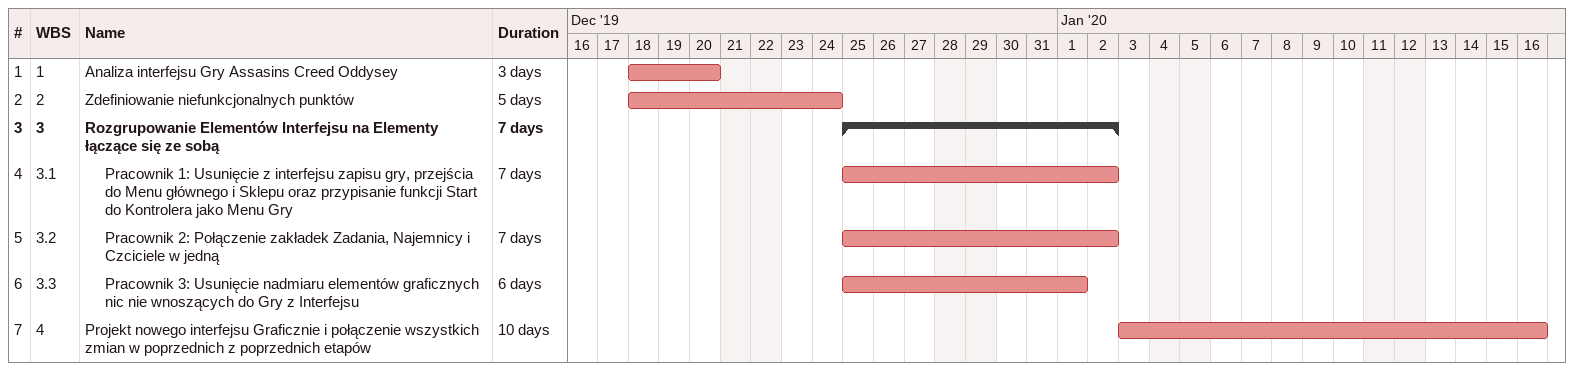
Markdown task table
| ID | WBS | Task | Duration | Start | Finish |
|---|---|---|---|---|---|
| 1 | 1 | Analiza interfejsu Gry Assasins Creed Oddysey | 3d | 2019-12-18 | 2019-12-20 |
| 2 | 2 | Zdefiniowanie niefunkcjonalnych punktów | 5d | 2019-12-18 | 2019-12-24 |
| 3 | 3 | **Rozgrupowanie Elementów Interfejsu na Elementy łączące się ze sobą** | 7d | 2019-12-25 | 2020-01-02 |
| 4 | 3.1 | Pracownik 1: Usunięcie z interfejsu zapisu gry, przejścia do Menu głównego i Sklepu oraz przypisanie funkcji Start do Kontrolera jako Menu Gry | 7d | 2019-12-25 | 2020-01-02 |
| 5 | 3.2 | Pracownik 2: Połączenie zakładek Zadania, Najemnicy i Czciciele w jedną | 7d | 2019-12-25 | 2020-01-02 |
| 6 | 3.3 | Pracownik 3: Usunięcie nadmiaru elementów graficznych nic nie wnoszących do Gry z Interfejsu | 6d | 2019-12-25 | 2020-01-01 |
| 7 | 4 | Projekt nowego interfejsu Graficznie i połączenie wszystkich zmian w poprzednich z poprzednich etapów | 10d | 2020-01-03 | 2020-01-16 |
